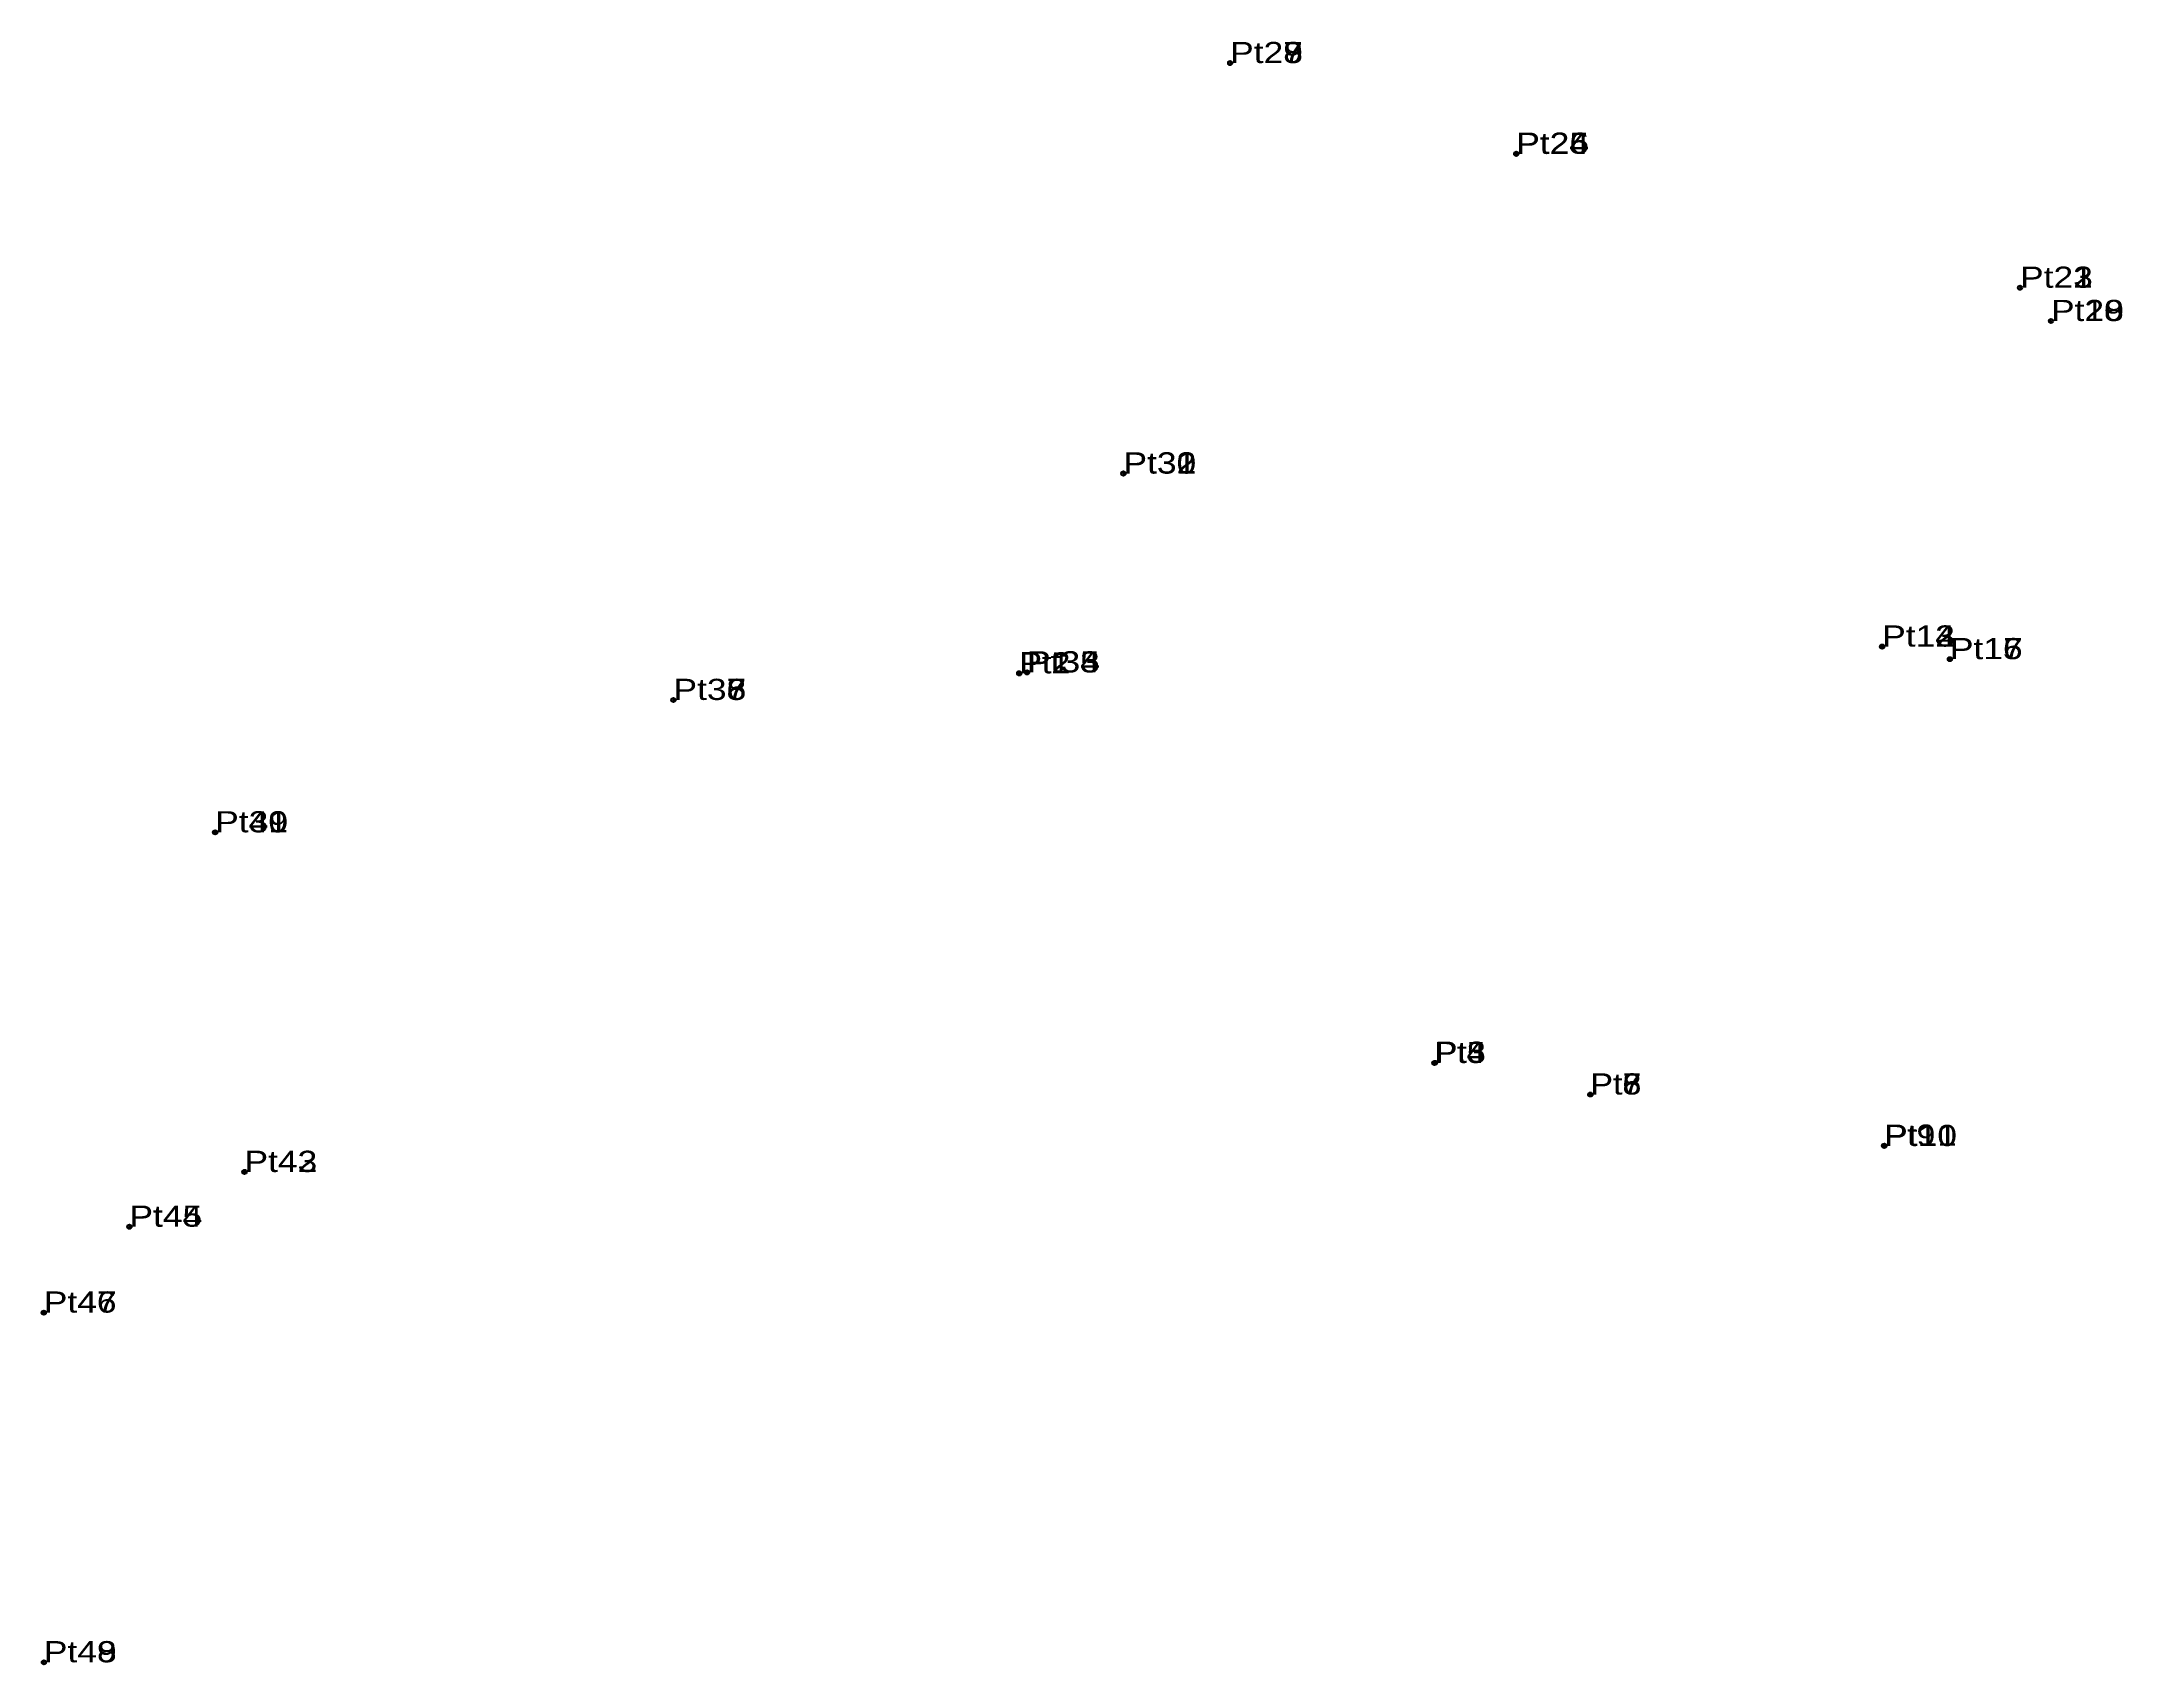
# Model space of a CAD drawing. Header units: metres. Extents: x 549210 to 552394, y 1837833 to 1841725.
# Drawn here: x 549209.7 to 549386.6, y 1841587 to 1841725 of the extents above.
import ezdxf

# ---------------------------------------------------------------- set-up
doc = ezdxf.new("R2010")
doc.units = ezdxf.units.M
doc.header["$LTSCALE"] = 0.72
doc.header["$PDMODE"] = 32
doc.header["$PDSIZE"] = 0.36
doc.layers.add('12', color=7, linetype='Continuous')
doc.layers.add('7', color=7, linetype='Continuous')

msp = doc.modelspace()

# ---------------------------------------------------------------- linework, layer by layer
at = {"layer": '7'}
for p in [(549310.78, 1841723.19), (549335.1, 1841715.48), (549335.1, 1841715.46), (549335.11, 1841715.48), (549377.94, 1841704.08), (549380.57, 1841701.25), (549301.71, 1841688.29), (549301.71, 1841688.28), (549301.71, 1841688.27), (549366.21, 1841673.56), (549366.22, 1841673.56), (549371.97, 1841672.49), (549371.98, 1841672.49), (549292.84, 1841671.29), (549292.86, 1841671.28), (549293.5, 1841671.36), (549293.51, 1841671.36), (549293.52, 1841671.37), (549263.45, 1841669.02), (549224.48, 1841657.76), (549224.49, 1841657.76), (549328.14, 1841638.14), (549328.16, 1841638.14), (549328.19, 1841638.16), (549341.4, 1841635.46), (549341.41, 1841635.46), (549366.38, 1841631.1), (549366.39, 1841631.08), (549366.41, 1841631.11), (549226.97, 1841628.87), (549226.98, 1841628.88), (549217.19, 1841624.22), (549217.2, 1841624.21), (549209.91, 1841616.91), (549209.92, 1841616.91), (549209.92, 1841587.17)]:
    msp.add_point(p, dxfattribs=at)

# ---------------------------------------------------------------- texts
at = {"layer": '12'}
for s, width, p in [('Pt27', 1.25, (549310.78, 1841723.19)), ('Pt28', 1.25, (549310.78, 1841723.19)), ('Pt29', 1.25, (549310.78, 1841723.19)), ('Pt25', 1.25, (549335.1, 1841715.48)), ('Pt24', 1.25, (549335.1, 1841715.46)), ('Pt26', 1.25, (549335.11, 1841715.48)), ('Pt21', 1.25, (549377.94, 1841704.08)), ('Pt22', 1.25, (549377.94, 1841704.08)), ('Pt23', 1.25, (549377.94, 1841704.08)), ('Pt18', 1.25, (549380.57, 1841701.25)), ('Pt19', 1.25, (549380.57, 1841701.25)), ('Pt20', 1.25, (549380.57, 1841701.25)), ('Pt32', 1.25, (549301.71, 1841688.29)), ('Pt31', 1.25, (549301.71, 1841688.28)), ('Pt30', 1.25, (549301.71, 1841688.27)), ('Pt12', 1.25, (549366.21, 1841673.56)), ('Pt13', 1.25, (549366.21, 1841673.56)), ('Pt14', 1.25, (549366.22, 1841673.56)), ('Pt16', 1.25, (549371.97, 1841672.49)), ('Pt15', 1.25, (549371.97, 1841672.49)), ('Pt17', 1.25, (549371.98, 1841672.49)), ('Pt1', 1.2, (549292.84, 1841671.29)), ('Pt2', 1.2, (549292.86, 1841671.28)), ('Pt35', 1.25, (549293.5, 1841671.36)), ('Pt33', 1.25, (549293.51, 1841671.36)), ('Pt34', 1.25, (549293.52, 1841671.37)), ('Pt36', 1.25, (549263.45, 1841669.02)), ('Pt37', 1.25, (549263.45, 1841669.02)), ('Pt38', 1.25, (549263.45, 1841669.02)), ('Pt41', 1.25, (549224.48, 1841657.76)), ('Pt39', 1.25, (549224.49, 1841657.76)), ('Pt40', 1.25, (549224.49, 1841657.76)), ('Pt4', 1.2, (549328.14, 1841638.14)), ('Pt5', 1.2, (549328.16, 1841638.14)), ('Pt3', 1.2, (549328.19, 1841638.16)), ('Pt6', 1.2, (549341.4, 1841635.46)), ('Pt8', 1.2, (549341.41, 1841635.46)), ('Pt7', 1.2, (549341.41, 1841635.46)), ('Pt11', 1.25, (549366.38, 1841631.1)), ('Pt10', 1.25, (549366.39, 1841631.08)), ('Pt9', 1.2, (549366.41, 1841631.11)), ('Pt43', 1.25, (549226.97, 1841628.87)), ('Pt42', 1.25, (549226.98, 1841628.88)), ('Pt45', 1.25, (549217.19, 1841624.22)), ('Pt44', 1.25, (549217.2, 1841624.21)), ('Pt46', 1.25, (549209.91, 1841616.91)), ('Pt47', 1.25, (549209.92, 1841616.91)), ('Pt48', 1.25, (549209.92, 1841587.17)), ('Pt49', 1.25, (549209.92, 1841587.17))]:
    msp.add_text(s, height=1.8, dxfattribs=dict(at, width=width)).set_placement(p)

doc.saveas('drawing.dxf')
